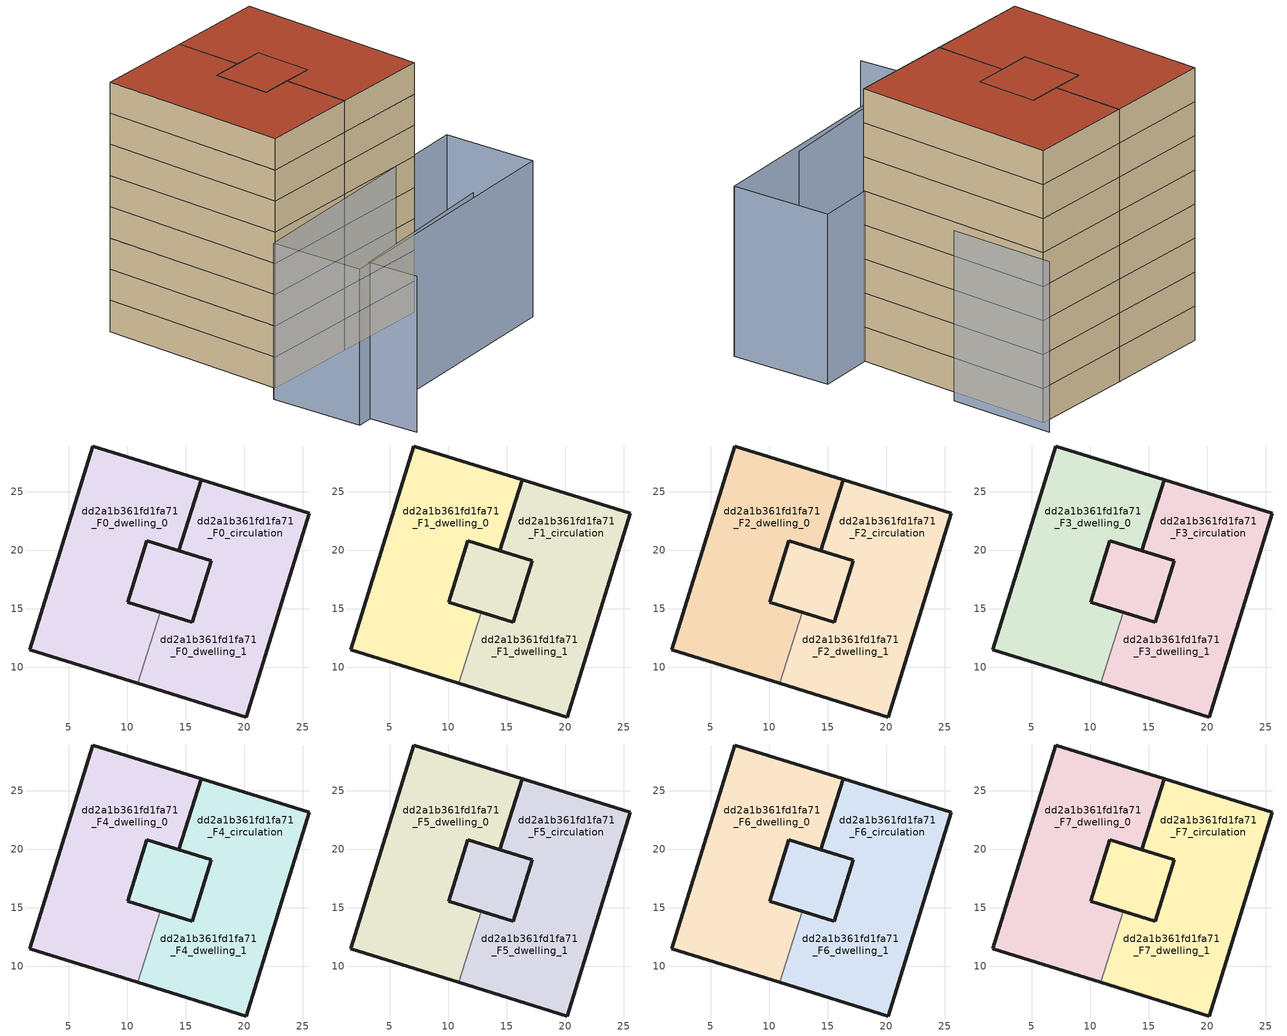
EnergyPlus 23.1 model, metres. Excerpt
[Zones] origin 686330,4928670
dd2a1b361fd1fa71_F0_dwelling_0
 floor ground (EU_floor_Construction): 17.2,19.08 15.58,13.85 10.03,15.57 11.65,20.8 14.42,19.94 z0; 16.31,26.03 14.42,19.94 11.65,20.8 10.03,15.57 12.81,14.71 10.92,8.62 1.67,11.48 7.07,28.9 z0
 wall outside (EU_wall_Construction): 12.81,14.71 10.03,15.57 11.65,20.8 14.42,19.94 16.31,26.03 7.07,28.9 1.67,11.48 10.92,8.62 z0:3
 wall to dd2a1b361fd1fa71_F0_dwelling_1 (EU_wall_Construction): 10.92,8.62 12.81,14.71 z0:3
dd2a1b361fd1fa71_F0_dwelling_1
 floor ground (EU_floor_Construction): 25.56,23.17 20.16,5.75 10.92,8.62 12.81,14.71 15.58,13.85 17.2,19.08 14.42,19.94 16.31,26.03 z0; 17.2,19.08 15.58,13.85 10.03,15.57 11.65,20.8 14.42,19.94 z0
 wall outside (EU_wall_Construction): 10.92,8.62 20.16,5.75 25.56,23.17 16.31,26.03 14.42,19.94 17.2,19.08 15.58,13.85 12.81,14.71 z0:3
dd2a1b361fd1fa71_F0_circulation
 floor ground (EU_floor_Construction): 17.2,19.08 15.58,13.85 10.03,15.57 11.65,20.8 14.42,19.94 z0; 16.31,26.03 14.42,19.94 11.65,20.8 10.03,15.57 12.81,14.71 10.92,8.62 1.67,11.48 7.07,28.9 z0; 25.56,23.17 20.16,5.75 10.92,8.62 12.81,14.71 15.58,13.85 17.2,19.08 14.42,19.94 16.31,26.03 z0
 wall outside (EU_wall_Construction): 15.58,13.85 17.2,19.08 11.65,20.8 10.03,15.57 15.58,13.85 z0:3
dd2a1b361fd1fa71_F1_dwelling_0
 floor outside (EU_floor_Construction): 16.31,26.03 14.42,19.94 11.65,20.8 10.03,15.57 12.81,14.71 10.92,8.62 1.67,11.48 7.07,28.9 z3; 17.2,19.08 15.58,13.85 10.03,15.57 11.65,20.8 14.42,19.94 z3
 wall outside (EU_wall_Construction): 12.81,14.71 10.03,15.57 11.65,20.8 14.42,19.94 16.31,26.03 7.07,28.9 1.67,11.48 10.92,8.62 z3:6
 wall to dd2a1b361fd1fa71_F1_dwelling_1 (EU_wall_Construction): 10.92,8.62 12.81,14.71 z3:6
dd2a1b361fd1fa71_F1_dwelling_1
 floor to dd2a1b361fd1fa71_F0_dwelling_1 (EU_floor_Construction): 25.56,23.17 20.16,5.75 10.92,8.62 12.81,14.71 15.58,13.85 17.2,19.08 14.42,19.94 16.31,26.03 z3; 17.2,19.08 16.57,17.06 15.58,13.85 10.03,15.57 11.65,20.8 14.42,19.94 z3
 wall outside (EU_wall_Construction): 10.92,8.62 20.16,5.75 25.56,23.17 16.31,26.03 14.42,19.94 17.2,19.08 15.58,13.85 12.81,14.71 z3:6
dd2a1b361fd1fa71_F1_circulation
 floor outside (EU_floor_Construction): 25.56,23.17 20.16,5.75 10.92,8.62 12.81,14.71 15.58,13.85 17.2,19.08 14.42,19.94 16.31,26.03 z3
 floor to dd2a1b361fd1fa71_F0_circulation (EU_floor_Construction): 17.2,19.08 15.58,13.85 10.03,15.57 11.65,20.8 14.42,19.94 z3; 16.31,26.03 14.42,19.94 11.65,20.8 10.03,15.57 12.81,14.71 10.92,8.62 1.67,11.48 7.07,28.9 z3
 wall outside (EU_wall_Construction): 15.58,13.85 17.2,19.08 11.65,20.8 10.03,15.57 15.58,13.85 z3:6
dd2a1b361fd1fa71_F2_dwelling_0
 floor outside (EU_floor_Construction): 16.31,26.03 14.42,19.94 11.65,20.8 10.03,15.57 12.81,14.71 10.92,8.62 1.67,11.48 7.07,28.9 z6; 17.2,19.08 15.58,13.85 10.03,15.57 11.65,20.8 14.42,19.94 z6
 wall outside (EU_wall_Construction): 12.81,14.71 10.03,15.57 11.65,20.8 14.42,19.94 16.31,26.03 7.07,28.9 1.67,11.48 10.92,8.62 z6:9
 wall to dd2a1b361fd1fa71_F2_dwelling_1 (EU_wall_Construction): 10.92,8.62 12.81,14.71 z6:9
dd2a1b361fd1fa71_F2_dwelling_1
 floor to dd2a1b361fd1fa71_F1_dwelling_1 (EU_floor_Construction): 25.56,23.17 20.16,5.75 10.92,8.62 12.81,14.71 15.58,13.85 17.2,19.08 14.42,19.94 16.31,26.03 z6; 17.2,19.08 16.57,17.06 15.58,13.85 10.03,15.57 11.65,20.8 14.42,19.94 z6
 wall outside (EU_wall_Construction): 10.92,8.62 20.16,5.75 25.56,23.17 16.31,26.03 14.42,19.94 17.2,19.08 15.58,13.85 12.81,14.71 z6:9
dd2a1b361fd1fa71_F2_circulation
 floor outside (EU_floor_Construction): 25.56,23.17 20.16,5.75 10.92,8.62 12.81,14.71 15.58,13.85 17.2,19.08 14.42,19.94 16.31,26.03 z6
 floor to dd2a1b361fd1fa71_F1_circulation (EU_floor_Construction): 17.2,19.08 15.58,13.85 10.03,15.57 11.65,20.8 14.42,19.94 z6; 16.31,26.03 14.42,19.94 11.65,20.8 10.03,15.57 12.81,14.71 10.92,8.62 1.67,11.48 7.07,28.9 z6
 wall outside (EU_wall_Construction): 15.58,13.85 17.2,19.08 11.65,20.8 10.03,15.57 15.58,13.85 z6:9
dd2a1b361fd1fa71_F3_dwelling_0
 floor outside (EU_floor_Construction): 16.31,26.03 14.42,19.94 11.65,20.8 10.03,15.57 12.81,14.71 10.92,8.62 1.67,11.48 7.07,28.9 z9; 17.2,19.08 15.58,13.85 10.03,15.57 11.65,20.8 14.42,19.94 z9
 wall outside (EU_wall_Construction): 12.81,14.71 10.03,15.57 11.65,20.8 14.42,19.94 16.31,26.03 7.07,28.9 1.67,11.48 10.92,8.62 z9:12
 wall to dd2a1b361fd1fa71_F3_dwelling_1 (EU_wall_Construction): 10.92,8.62 12.81,14.71 z9:12
dd2a1b361fd1fa71_F3_dwelling_1
 floor to dd2a1b361fd1fa71_F2_dwelling_1 (EU_floor_Construction): 25.56,23.17 20.16,5.75 10.92,8.62 12.81,14.71 15.58,13.85 17.2,19.08 14.42,19.94 16.31,26.03 z9; 17.2,19.08 16.57,17.06 15.58,13.85 10.03,15.57 11.65,20.8 14.42,19.94 z9
 wall outside (EU_wall_Construction): 10.92,8.62 20.16,5.75 25.56,23.17 16.31,26.03 14.42,19.94 17.2,19.08 15.58,13.85 12.81,14.71 z9:12
dd2a1b361fd1fa71_F3_circulation
 floor outside (EU_floor_Construction): 25.56,23.17 20.16,5.75 10.92,8.62 12.81,14.71 15.58,13.85 17.2,19.08 14.42,19.94 16.31,26.03 z9
 floor to dd2a1b361fd1fa71_F2_circulation (EU_floor_Construction): 17.2,19.08 15.58,13.85 10.03,15.57 11.65,20.8 14.42,19.94 z9; 16.31,26.03 14.42,19.94 11.65,20.8 10.03,15.57 12.81,14.71 10.92,8.62 1.67,11.48 7.07,28.9 z9
 wall outside (EU_wall_Construction): 15.58,13.85 17.2,19.08 11.65,20.8 10.03,15.57 15.58,13.85 z9:12
dd2a1b361fd1fa71_F4_dwelling_0
 floor outside (EU_floor_Construction): 16.31,26.03 14.42,19.94 11.65,20.8 10.03,15.57 12.81,14.71 10.92,8.62 1.67,11.48 7.07,28.9 z12; 17.2,19.08 15.58,13.85 10.03,15.57 11.65,20.8 14.42,19.94 z12
 wall outside (EU_wall_Construction): 12.81,14.71 10.03,15.57 11.65,20.8 14.42,19.94 16.31,26.03 7.07,28.9 1.67,11.48 10.92,8.62 z12:15
 wall to dd2a1b361fd1fa71_F4_dwelling_1 (EU_wall_Construction): 10.92,8.62 12.81,14.71 z12:15
dd2a1b361fd1fa71_F4_dwelling_1
 floor to dd2a1b361fd1fa71_F3_dwelling_1 (EU_floor_Construction): 25.56,23.17 20.16,5.75 10.92,8.62 12.81,14.71 15.58,13.85 17.2,19.08 14.42,19.94 16.31,26.03 z12; 17.2,19.08 16.57,17.06 15.58,13.85 10.03,15.57 11.65,20.8 14.42,19.94 z12
 wall outside (EU_wall_Construction): 10.92,8.62 20.16,5.75 25.56,23.17 16.31,26.03 14.42,19.94 17.2,19.08 15.58,13.85 12.81,14.71 z12:15
dd2a1b361fd1fa71_F4_circulation
 floor outside (EU_floor_Construction): 25.56,23.17 20.16,5.75 10.92,8.62 12.81,14.71 15.58,13.85 17.2,19.08 14.42,19.94 16.31,26.03 z12
 floor to dd2a1b361fd1fa71_F3_circulation (EU_floor_Construction): 17.2,19.08 15.58,13.85 10.03,15.57 11.65,20.8 14.42,19.94 z12; 16.31,26.03 14.42,19.94 11.65,20.8 10.03,15.57 12.81,14.71 10.92,8.62 1.67,11.48 7.07,28.9 z12
 wall outside (EU_wall_Construction): 15.58,13.85 17.2,19.08 11.65,20.8 10.03,15.57 15.58,13.85 z12:15
dd2a1b361fd1fa71_F5_dwelling_0
 floor outside (EU_floor_Construction): 16.31,26.03 14.42,19.94 11.65,20.8 10.03,15.57 12.81,14.71 10.92,8.62 1.67,11.48 7.07,28.9 z15; 17.2,19.08 15.58,13.85 10.03,15.57 11.65,20.8 14.42,19.94 z15
 wall outside (EU_wall_Construction): 12.81,14.71 10.03,15.57 11.65,20.8 14.42,19.94 16.31,26.03 7.07,28.9 1.67,11.48 10.92,8.62 z15:18
 wall to dd2a1b361fd1fa71_F5_dwelling_1 (EU_wall_Construction): 10.92,8.62 12.81,14.71 z15:18
dd2a1b361fd1fa71_F5_dwelling_1
 floor to dd2a1b361fd1fa71_F4_dwelling_1 (EU_floor_Construction): 25.56,23.17 20.16,5.75 10.92,8.62 12.81,14.71 15.58,13.85 17.2,19.08 14.42,19.94 16.31,26.03 z15; 17.2,19.08 16.57,17.06 15.58,13.85 10.03,15.57 11.65,20.8 14.42,19.94 z15
 wall outside (EU_wall_Construction): 10.92,8.62 20.16,5.75 25.56,23.17 16.31,26.03 14.42,19.94 17.2,19.08 15.58,13.85 12.81,14.71 z15:18
dd2a1b361fd1fa71_F5_circulation
 floor outside (EU_floor_Construction): 25.56,23.17 20.16,5.75 10.92,8.62 12.81,14.71 15.58,13.85 17.2,19.08 14.42,19.94 16.31,26.03 z15
 floor to dd2a1b361fd1fa71_F4_circulation (EU_floor_Construction): 17.2,19.08 15.58,13.85 10.03,15.57 11.65,20.8 14.42,19.94 z15; 16.31,26.03 14.42,19.94 11.65,20.8 10.03,15.57 12.81,14.71 10.92,8.62 1.67,11.48 7.07,28.9 z15
 wall outside (EU_wall_Construction): 15.58,13.85 17.2,19.08 11.65,20.8 10.03,15.57 15.58,13.85 z15:18
dd2a1b361fd1fa71_F6_dwelling_0
 floor outside (EU_floor_Construction): 16.31,26.03 14.42,19.94 11.65,20.8 10.03,15.57 12.81,14.71 10.92,8.62 1.67,11.48 7.07,28.9 z18; 17.2,19.08 15.58,13.85 10.03,15.57 11.65,20.8 14.42,19.94 z18
 wall outside (EU_wall_Construction): 12.81,14.71 10.03,15.57 11.65,20.8 14.42,19.94 16.31,26.03 7.07,28.9 1.67,11.48 10.92,8.62 z18:21
 wall to dd2a1b361fd1fa71_F6_dwelling_1 (EU_wall_Construction): 10.92,8.62 12.81,14.71 z18:21
dd2a1b361fd1fa71_F6_dwelling_1
 floor to dd2a1b361fd1fa71_F5_dwelling_1 (EU_floor_Construction): 25.56,23.17 20.16,5.75 10.92,8.62 12.81,14.71 15.58,13.85 17.2,19.08 14.42,19.94 16.31,26.03 z18; 17.2,19.08 16.57,17.06 15.58,13.85 10.03,15.57 11.65,20.8 14.42,19.94 z18
 wall outside (EU_wall_Construction): 10.92,8.62 20.16,5.75 25.56,23.17 16.31,26.03 14.42,19.94 17.2,19.08 15.58,13.85 12.81,14.71 z18:21
dd2a1b361fd1fa71_F6_circulation
 floor outside (EU_floor_Construction): 25.56,23.17 20.16,5.75 10.92,8.62 12.81,14.71 15.58,13.85 17.2,19.08 14.42,19.94 16.31,26.03 z18
 floor to dd2a1b361fd1fa71_F5_circulation (EU_floor_Construction): 17.2,19.08 15.58,13.85 10.03,15.57 11.65,20.8 14.42,19.94 z18; 16.31,26.03 14.42,19.94 11.65,20.8 10.03,15.57 12.81,14.71 10.92,8.62 1.67,11.48 7.07,28.9 z18
 wall outside (EU_wall_Construction): 15.58,13.85 17.2,19.08 11.65,20.8 10.03,15.57 15.58,13.85 z18:21
dd2a1b361fd1fa71_F7_dwelling_0
 floor outside (EU_floor_Construction): 16.31,26.03 14.42,19.94 11.65,20.8 10.03,15.57 12.81,14.71 10.92,8.62 1.67,11.48 7.07,28.9 z21; 17.2,19.08 15.58,13.85 10.03,15.57 11.65,20.8 14.42,19.94 z21
 wall outside (EU_wall_Construction): 12.81,14.71 10.03,15.57 11.65,20.8 14.42,19.94 16.31,26.03 7.07,28.9 1.67,11.48 10.92,8.62 z21:24
 wall to dd2a1b361fd1fa71_F7_dwelling_1 (EU_wall_Construction): 10.92,8.62 12.81,14.71 z21:24
 roof outside (EU_roof_Construction): 10.92,8.62 12.81,14.71 10.03,15.57 11.65,20.8 14.42,19.94 16.31,26.03 7.07,28.9 1.67,11.48 z24; 15.58,13.85 17.2,19.08 14.42,19.94 11.65,20.8 10.03,15.57 z24
dd2a1b361fd1fa71_F7_dwelling_1
 floor to dd2a1b361fd1fa71_F6_dwelling_1 (EU_floor_Construction): 25.56,23.17 20.16,5.75 10.92,8.62 12.81,14.71 15.58,13.85 17.2,19.08 14.42,19.94 16.31,26.03 z21; 17.2,19.08 16.57,17.06 15.58,13.85 10.03,15.57 11.65,20.8 14.42,19.94 z21
 wall outside (EU_wall_Construction): 10.92,8.62 20.16,5.75 25.56,23.17 16.31,26.03 14.42,19.94 17.2,19.08 15.58,13.85 12.81,14.71 z21:24
 roof outside (EU_roof_Construction): 20.16,5.75 25.56,23.17 16.31,26.03 14.42,19.94 17.2,19.08 15.58,13.85 12.81,14.71 10.92,8.62 z24; 15.58,13.85 17.2,19.08 14.42,19.94 11.65,20.8 10.03,15.57 z24
dd2a1b361fd1fa71_F7_circulation
 floor outside (EU_floor_Construction): 25.56,23.17 20.16,5.75 10.92,8.62 12.81,14.71 15.58,13.85 17.2,19.08 14.42,19.94 16.31,26.03 z21
 floor to dd2a1b361fd1fa71_F6_circulation (EU_floor_Construction): 17.2,19.08 15.58,13.85 10.03,15.57 11.65,20.8 14.42,19.94 z21; 16.31,26.03 14.42,19.94 11.65,20.8 10.03,15.57 12.81,14.71 10.92,8.62 1.67,11.48 7.07,28.9 z21
 wall outside (EU_wall_Construction): 15.58,13.85 17.2,19.08 11.65,20.8 10.03,15.57 15.58,13.85 z21:24
 roof outside (EU_roof_Construction): 10.92,8.62 12.81,14.71 10.03,15.57 11.65,20.8 14.42,19.94 16.31,26.03 7.07,28.9 1.67,11.48 z24; 15.58,13.85 17.2,19.08 14.42,19.94 11.65,20.8 10.03,15.57 z24; 20.16,5.75 25.56,23.17 16.31,26.03 14.42,19.94 17.2,19.08 15.58,13.85 12.81,14.71 10.92,8.62 z24
shading: 24.36,15.12 26.93,24.21 / -1.99,-3.08 -0.96,1.77 / -0.96,1.77 15.24,-1.65 / -0.34,10.83 25.19,4.67 / 25.19,4.67 23.06,-4.15 / 23.06,-4.15 -2.47,2.01 / -2.47,2.01 -0.34,10.83 z0:15
[Building]
EU S2 Campaign: North Axis=0; Terrain=City; Solar Distribution=FullExterior
[Site:Location]
Bologna: Latitude=44.5; Longitude=11.25; Time Zone=1; Elevation=37
[SizingPeriod:WeatherFileDays]
AnnualSizingPeriod: Begin Month=1; Begin Day of Month=1; End Month=12; End Day of Month=31; Day of Week for Start Day=Monday; Use Weather File Daylight Saving Period=No; Use Weather File Rain and Snow Indicators=No
[MATERIAL]
EU_InternalMass_Material: Roughness=MediumRough; Thickness=0.1; Conductivity=1; Density=1800; Specific Heat=900; Thermal Absorptance=0.9; Solar Absorptance=0.7; Visible Absorptance=0.7
[MATERIAL:NOMASS] Roughness=MediumRough; Thermal Absorptance=0.9; Solar Absorptance=0.7; Visible Absorptance=0.7
Name | Thermal Resistance
EU_wall_NoMass | 0.905828
EU_roof_NoMass | 0.37593
EU_floor_NoMass | 0.67114
[CONSTRUCTION]
EU_wall_Construction: EU_wall_NoMass
EU_roof_Construction: EU_roof_NoMass
EU_floor_Construction: EU_floor_NoMass
EU_InternalMass_Construction: EU_InternalMass_Material
[ZONE] Type=1; Multiplier=1; Ceiling Height=autocalculate; Floor Area=autocalculate; Part of Total Floor Area=Yes
Name | Volume
dd2a1b361fd1fa71_F0_dwelling_0; dd2a1b361fd1fa71_F1_dwelling_0; dd2a1b361fd1fa71_F2_dwelling_0; dd2a1b361fd1fa71_F3_dwelling_0; dd2a1b361fd1fa71_F4_dwelling_0; dd2a1b361fd1fa71_F5_dwelling_0; dd2a1b361fd1fa71_F6_dwelling_0; dd2a1b361fd1fa71_F7_dwelling_0 | 576.95
dd2a1b361fd1fa71_F0_dwelling_1; dd2a1b361fd1fa71_F1_dwelling_1; dd2a1b361fd1fa71_F2_dwelling_1; dd2a1b361fd1fa71_F3_dwelling_1; dd2a1b361fd1fa71_F4_dwelling_1; dd2a1b361fd1fa71_F5_dwelling_1; dd2a1b361fd1fa71_F6_dwelling_1; dd2a1b361fd1fa71_F7_dwelling_1 | 576.951
dd2a1b361fd1fa71_F0_circulation; dd2a1b361fd1fa71_F1_circulation; dd2a1b361fd1fa71_F2_circulation; dd2a1b361fd1fa71_F3_circulation; dd2a1b361fd1fa71_F4_circulation; dd2a1b361fd1fa71_F5_circulation; dd2a1b361fd1fa71_F6_circulation; dd2a1b361fd1fa71_F7_circulation | 1058.62
[INTERNALMASS] Construction=EU_InternalMass_Construction; Surface Area=160.558
Name | Zone or ZoneList
dd2a1b361fd1fa71_F0_dwelling_0_EU_InternalMass | dd2a1b361fd1fa71_F0_dwelling_0
dd2a1b361fd1fa71_F0_dwelling_1_EU_InternalMass | dd2a1b361fd1fa71_F0_dwelling_1
dd2a1b361fd1fa71_F1_dwelling_0_EU_InternalMass | dd2a1b361fd1fa71_F1_dwelling_0
dd2a1b361fd1fa71_F1_dwelling_1_EU_InternalMass | dd2a1b361fd1fa71_F1_dwelling_1
dd2a1b361fd1fa71_F2_dwelling_0_EU_InternalMass | dd2a1b361fd1fa71_F2_dwelling_0
dd2a1b361fd1fa71_F2_dwelling_1_EU_InternalMass | dd2a1b361fd1fa71_F2_dwelling_1
dd2a1b361fd1fa71_F3_dwelling_0_EU_InternalMass | dd2a1b361fd1fa71_F3_dwelling_0
dd2a1b361fd1fa71_F3_dwelling_1_EU_InternalMass | dd2a1b361fd1fa71_F3_dwelling_1
dd2a1b361fd1fa71_F4_dwelling_0_EU_InternalMass | dd2a1b361fd1fa71_F4_dwelling_0
dd2a1b361fd1fa71_F4_dwelling_1_EU_InternalMass | dd2a1b361fd1fa71_F4_dwelling_1
dd2a1b361fd1fa71_F5_dwelling_0_EU_InternalMass | dd2a1b361fd1fa71_F5_dwelling_0
dd2a1b361fd1fa71_F5_dwelling_1_EU_InternalMass | dd2a1b361fd1fa71_F5_dwelling_1
dd2a1b361fd1fa71_F6_dwelling_0_EU_InternalMass | dd2a1b361fd1fa71_F6_dwelling_0
dd2a1b361fd1fa71_F6_dwelling_1_EU_InternalMass | dd2a1b361fd1fa71_F6_dwelling_1
dd2a1b361fd1fa71_F7_dwelling_0_EU_InternalMass | dd2a1b361fd1fa71_F7_dwelling_0
dd2a1b361fd1fa71_F7_dwelling_1_EU_InternalMass | dd2a1b361fd1fa71_F7_dwelling_1
[OTHEREQUIPMENT] Fuel Type=Electricity; Design Level Calculation Method=Watts/Area; Power per Zone Floor Area=1; Fraction Latent=0; Fraction Radiant=0; Fraction Lost=0; Carbon Dioxide Generation Rate=0; EndUse Subcategory=EU_Step8_InternalGains
Name | Zone or ZoneList or Space or SpaceList | Schedule
EU_Step8_InternalGain_dd2a1b361fd1fa71_F0_dwelling_0_f000 | dd2a1b361fd1fa71_F0_dwelling_0 | EU_Step8_GainSchedule_dd2a1b361fd1fa71_F0_dwelling_0_f000
EU_Step8_InternalGain_dd2a1b361fd1fa71_F0_dwelling_1_f000 | dd2a1b361fd1fa71_F0_dwelling_1 | EU_Step8_GainSchedule_dd2a1b361fd1fa71_F0_dwelling_1_f000
EU_Step8_InternalGain_dd2a1b361fd1fa71_F1_dwelling_0_f000 | dd2a1b361fd1fa71_F1_dwelling_0 | EU_Step8_GainSchedule_dd2a1b361fd1fa71_F1_dwelling_0_f000
EU_Step8_InternalGain_dd2a1b361fd1fa71_F1_dwelling_1_f000 | dd2a1b361fd1fa71_F1_dwelling_1 | EU_Step8_GainSchedule_dd2a1b361fd1fa71_F1_dwelling_1_f000
EU_Step8_InternalGain_dd2a1b361fd1fa71_F2_dwelling_0_f000 | dd2a1b361fd1fa71_F2_dwelling_0 | EU_Step8_GainSchedule_dd2a1b361fd1fa71_F2_dwelling_0_f000
EU_Step8_InternalGain_dd2a1b361fd1fa71_F2_dwelling_1_f000 | dd2a1b361fd1fa71_F2_dwelling_1 | EU_Step8_GainSchedule_dd2a1b361fd1fa71_F2_dwelling_1_f000
EU_Step8_InternalGain_dd2a1b361fd1fa71_F3_dwelling_0_f000 | dd2a1b361fd1fa71_F3_dwelling_0 | EU_Step8_GainSchedule_dd2a1b361fd1fa71_F3_dwelling_0_f000
EU_Step8_InternalGain_dd2a1b361fd1fa71_F3_dwelling_1_f000 | dd2a1b361fd1fa71_F3_dwelling_1 | EU_Step8_GainSchedule_dd2a1b361fd1fa71_F3_dwelling_1_f000
EU_Step8_InternalGain_dd2a1b361fd1fa71_F4_dwelling_0_f000 | dd2a1b361fd1fa71_F4_dwelling_0 | EU_Step8_GainSchedule_dd2a1b361fd1fa71_F4_dwelling_0_f000
EU_Step8_InternalGain_dd2a1b361fd1fa71_F4_dwelling_1_f000 | dd2a1b361fd1fa71_F4_dwelling_1 | EU_Step8_GainSchedule_dd2a1b361fd1fa71_F4_dwelling_1_f000
EU_Step8_InternalGain_dd2a1b361fd1fa71_F5_dwelling_0_f000 | dd2a1b361fd1fa71_F5_dwelling_0 | EU_Step8_GainSchedule_dd2a1b361fd1fa71_F5_dwelling_0_f000
EU_Step8_InternalGain_dd2a1b361fd1fa71_F5_dwelling_1_f000 | dd2a1b361fd1fa71_F5_dwelling_1 | EU_Step8_GainSchedule_dd2a1b361fd1fa71_F5_dwelling_1_f000
EU_Step8_InternalGain_dd2a1b361fd1fa71_F6_dwelling_0_f000 | dd2a1b361fd1fa71_F6_dwelling_0 | EU_Step8_GainSchedule_dd2a1b361fd1fa71_F6_dwelling_0_f000
EU_Step8_InternalGain_dd2a1b361fd1fa71_F6_dwelling_1_f000 | dd2a1b361fd1fa71_F6_dwelling_1 | EU_Step8_GainSchedule_dd2a1b361fd1fa71_F6_dwelling_1_f000
EU_Step8_InternalGain_dd2a1b361fd1fa71_F7_dwelling_0_f000 | dd2a1b361fd1fa71_F7_dwelling_0 | EU_Step8_GainSchedule_dd2a1b361fd1fa71_F7_dwelling_0_f000
EU_Step8_InternalGain_dd2a1b361fd1fa71_F7_dwelling_1_f000 | dd2a1b361fd1fa71_F7_dwelling_1 | EU_Step8_GainSchedule_dd2a1b361fd1fa71_F7_dwelling_1_f000
[ZONEINFILTRATION:DESIGNFLOWRATE] Schedule=EU_AlwaysOn; Design Flow Rate Calculation Method=Flow/Area; Flow Rate per Floor Area=0.0005; Constant Term Coefficient=1; Temperature Term Coefficient=0; Velocity Term Coefficient=0; Velocity Squared Term Coefficient=0
Name | Zone or ZoneList or Space or SpaceList
EU_Circulation_Infiltration_dd2a1b361fd1fa71_F0_circulation | dd2a1b361fd1fa71_F0_circulation
EU_Circulation_Infiltration_dd2a1b361fd1fa71_F1_circulation | dd2a1b361fd1fa71_F1_circulation
EU_Circulation_Infiltration_dd2a1b361fd1fa71_F2_circulation | dd2a1b361fd1fa71_F2_circulation
EU_Circulation_Infiltration_dd2a1b361fd1fa71_F3_circulation | dd2a1b361fd1fa71_F3_circulation
EU_Circulation_Infiltration_dd2a1b361fd1fa71_F4_circulation | dd2a1b361fd1fa71_F4_circulation
EU_Circulation_Infiltration_dd2a1b361fd1fa71_F5_circulation | dd2a1b361fd1fa71_F5_circulation
EU_Circulation_Infiltration_dd2a1b361fd1fa71_F6_circulation | dd2a1b361fd1fa71_F6_circulation
EU_Circulation_Infiltration_dd2a1b361fd1fa71_F7_circulation | dd2a1b361fd1fa71_F7_circulation
[ZONEVENTILATION:DESIGNFLOWRATE] Schedule=EU_AlwaysOn; Design Flow Rate Calculation Method=AirChanges/Hour; Air Changes per Hour=0.73129; Ventilation Type=Natural; Fan Pressure Rise=0; Fan Total Efficiency=1; Constant Term Coefficient=1; Temperature Term Coefficient=0; Velocity Term Coefficient=0; Velocity Squared Term Coefficient=0; Minimum Indoor Temperature=-100; Maximum Indoor Temperature=100; Delta Temperature=-100; Minimum Outdoor Temperature=-100; Maximum Outdoor Temperature=100; Maximum Wind Speed=40
Name | Zone or ZoneList or Space or SpaceList
EU_ConstantAir_dd2a1b361fd1fa71_F0_dwelling_0 | dd2a1b361fd1fa71_F0_dwelling_0
EU_ConstantAir_dd2a1b361fd1fa71_F0_dwelling_1 | dd2a1b361fd1fa71_F0_dwelling_1
EU_ConstantAir_dd2a1b361fd1fa71_F1_dwelling_0 | dd2a1b361fd1fa71_F1_dwelling_0
EU_ConstantAir_dd2a1b361fd1fa71_F1_dwelling_1 | dd2a1b361fd1fa71_F1_dwelling_1
EU_ConstantAir_dd2a1b361fd1fa71_F2_dwelling_0 | dd2a1b361fd1fa71_F2_dwelling_0
EU_ConstantAir_dd2a1b361fd1fa71_F2_dwelling_1 | dd2a1b361fd1fa71_F2_dwelling_1
EU_ConstantAir_dd2a1b361fd1fa71_F3_dwelling_0 | dd2a1b361fd1fa71_F3_dwelling_0
EU_ConstantAir_dd2a1b361fd1fa71_F3_dwelling_1 | dd2a1b361fd1fa71_F3_dwelling_1
EU_ConstantAir_dd2a1b361fd1fa71_F4_dwelling_0 | dd2a1b361fd1fa71_F4_dwelling_0
EU_ConstantAir_dd2a1b361fd1fa71_F4_dwelling_1 | dd2a1b361fd1fa71_F4_dwelling_1
EU_ConstantAir_dd2a1b361fd1fa71_F5_dwelling_0 | dd2a1b361fd1fa71_F5_dwelling_0
EU_ConstantAir_dd2a1b361fd1fa71_F5_dwelling_1 | dd2a1b361fd1fa71_F5_dwelling_1
EU_ConstantAir_dd2a1b361fd1fa71_F6_dwelling_0 | dd2a1b361fd1fa71_F6_dwelling_0
EU_ConstantAir_dd2a1b361fd1fa71_F6_dwelling_1 | dd2a1b361fd1fa71_F6_dwelling_1
EU_ConstantAir_dd2a1b361fd1fa71_F7_dwelling_0 | dd2a1b361fd1fa71_F7_dwelling_0
EU_ConstantAir_dd2a1b361fd1fa71_F7_dwelling_1 | dd2a1b361fd1fa71_F7_dwelling_1
[HVACTEMPLATE:THERMOSTAT] Constant Heating Setpoint=20; Constant Cooling Setpoint=50
EU_HeatOnly_dd2a1b361fd1fa71_F0_dwelling_0; EU_HeatOnly_dd2a1b361fd1fa71_F0_dwelling_1; EU_HeatOnly_dd2a1b361fd1fa71_F1_dwelling_0; EU_HeatOnly_dd2a1b361fd1fa71_F1_dwelling_1; EU_HeatOnly_dd2a1b361fd1fa71_F2_dwelling_0; EU_HeatOnly_dd2a1b361fd1fa71_F2_dwelling_1; EU_HeatOnly_dd2a1b361fd1fa71_F3_dwelling_0; EU_HeatOnly_dd2a1b361fd1fa71_F3_dwelling_1; EU_HeatOnly_dd2a1b361fd1fa71_F4_dwelling_0; EU_HeatOnly_dd2a1b361fd1fa71_F4_dwelling_1; EU_HeatOnly_dd2a1b361fd1fa71_F5_dwelling_0; EU_HeatOnly_dd2a1b361fd1fa71_F5_dwelling_1; EU_HeatOnly_dd2a1b361fd1fa71_F6_dwelling_0; EU_HeatOnly_dd2a1b361fd1fa71_F6_dwelling_1; EU_HeatOnly_dd2a1b361fd1fa71_F7_dwelling_0; EU_HeatOnly_dd2a1b361fd1fa71_F7_dwelling_1
[HVACTEMPLATE:ZONE:IDEALLOADSAIRSYSTEM] System Availability Schedule=EU_AlwaysOn; Maximum Heating Supply Air Temperature=50; Minimum Cooling Supply Air Temperature=13; Maximum Heating Supply Air Humidity Ratio=0.0156; Minimum Cooling Supply Air Humidity Ratio=0.0077; Heating Limit=NoLimit; Cooling Limit=NoLimit; Heating Availability Schedule=EU_AlwaysOn; Cooling Availability Schedule=EU_CoolingOff; Dehumidification Control Type=ConstantSensibleHeatRatio; Cooling Sensible Heat Ratio=0.7; Dehumidification Setpoint=60; Humidification Control Type=None; Humidification Setpoint=30; Outdoor Air Method=None; Outdoor Air Flow Rate per Person=0.00944; Outdoor Air Flow Rate per Zone Floor Area=0; Outdoor Air Flow Rate per Zone=0; Demand Controlled Ventilation Type=None; Outdoor Air Economizer Type=NoEconomizer; Heat Recovery Type=None; Sensible Heat Recovery Effectiveness=0.7; Latent Heat Recovery Effectiveness=0.65
Name | Template Thermostat
dd2a1b361fd1fa71_F0_dwelling_0 | EU_HeatOnly_dd2a1b361fd1fa71_F0_dwelling_0
dd2a1b361fd1fa71_F0_dwelling_1 | EU_HeatOnly_dd2a1b361fd1fa71_F0_dwelling_1
dd2a1b361fd1fa71_F1_dwelling_0 | EU_HeatOnly_dd2a1b361fd1fa71_F1_dwelling_0
dd2a1b361fd1fa71_F1_dwelling_1 | EU_HeatOnly_dd2a1b361fd1fa71_F1_dwelling_1
dd2a1b361fd1fa71_F2_dwelling_0 | EU_HeatOnly_dd2a1b361fd1fa71_F2_dwelling_0
dd2a1b361fd1fa71_F2_dwelling_1 | EU_HeatOnly_dd2a1b361fd1fa71_F2_dwelling_1
dd2a1b361fd1fa71_F3_dwelling_0 | EU_HeatOnly_dd2a1b361fd1fa71_F3_dwelling_0
dd2a1b361fd1fa71_F3_dwelling_1 | EU_HeatOnly_dd2a1b361fd1fa71_F3_dwelling_1
dd2a1b361fd1fa71_F4_dwelling_0 | EU_HeatOnly_dd2a1b361fd1fa71_F4_dwelling_0
dd2a1b361fd1fa71_F4_dwelling_1 | EU_HeatOnly_dd2a1b361fd1fa71_F4_dwelling_1
dd2a1b361fd1fa71_F5_dwelling_0 | EU_HeatOnly_dd2a1b361fd1fa71_F5_dwelling_0
dd2a1b361fd1fa71_F5_dwelling_1 | EU_HeatOnly_dd2a1b361fd1fa71_F5_dwelling_1
dd2a1b361fd1fa71_F6_dwelling_0 | EU_HeatOnly_dd2a1b361fd1fa71_F6_dwelling_0
dd2a1b361fd1fa71_F6_dwelling_1 | EU_HeatOnly_dd2a1b361fd1fa71_F6_dwelling_1
dd2a1b361fd1fa71_F7_dwelling_0 | EU_HeatOnly_dd2a1b361fd1fa71_F7_dwelling_0
dd2a1b361fd1fa71_F7_dwelling_1 | EU_HeatOnly_dd2a1b361fd1fa71_F7_dwelling_1
[SIZING:ZONE] Zone Cooling Design Supply Air Temperature Input Method=SupplyAirTemperature; Zone Cooling Design Supply Air Temperature=13; Zone Heating Design Supply Air Temperature Input Method=SupplyAirTemperature; Zone Heating Design Supply Air Temperature=50; Zone Cooling Design Supply Air Humidity Ratio=0.008; Zone Heating Design Supply Air Humidity Ratio=0.008; Cooling Design Air Flow Method=DesignDay; Cooling Design Air Flow Rate=0; Cooling Minimum Air Flow per Zone Floor Area=0.000762; Cooling Minimum Air Flow=0; Cooling Minimum Air Flow Fraction=0.2; Heating Design Air Flow Method=DesignDay; Heating Design Air Flow Rate=0; Heating Maximum Air Flow per Zone Floor Area=0.002032; Heating Maximum Air Flow=0.141576; Heating Maximum Air Flow Fraction=0.3; Account for Dedicated Outdoor Air System=No; Dedicated Outdoor Air System Control Strategy=NeutralSupplyAir; Dedicated Outdoor Air Low Setpoint Temperature for Design=autosize; Dedicated Outdoor Air High Setpoint Temperature for Design=autosize; Zone Load Sizing Method=Sensible Load Only No Latent Load; Zone Latent Cooling Design Supply Air Humidity Ratio Input Method=HumidityRatioDifference; Zone Cooling Design Supply Air Humidity Ratio Difference=0.005; Zone Latent Heating Design Supply Air Humidity Ratio Input Method=HumidityRatioDifference; Zone Humidification Design Supply Air Humidity Ratio Difference=0.005
dd2a1b361fd1fa71_F0_dwelling_0; dd2a1b361fd1fa71_F0_dwelling_1; dd2a1b361fd1fa71_F1_dwelling_0; dd2a1b361fd1fa71_F1_dwelling_1; dd2a1b361fd1fa71_F2_dwelling_0; dd2a1b361fd1fa71_F2_dwelling_1; dd2a1b361fd1fa71_F3_dwelling_0; dd2a1b361fd1fa71_F3_dwelling_1; dd2a1b361fd1fa71_F4_dwelling_0; dd2a1b361fd1fa71_F4_dwelling_1; dd2a1b361fd1fa71_F5_dwelling_0; dd2a1b361fd1fa71_F5_dwelling_1; dd2a1b361fd1fa71_F6_dwelling_0; dd2a1b361fd1fa71_F6_dwelling_1; dd2a1b361fd1fa71_F7_dwelling_0; dd2a1b361fd1fa71_F7_dwelling_1
[SCHEDULE:CONSTANT]
Name | Hourly Value
EU_AlwaysOn | 1
EU_CoolingOff | 0
[SCHEDULE:FILE] Column Number=1; Rows to Skip at Top=0; Number of Hours of Data=8760; Column Separator=Comma; Interpolate to Timestep=No; Minutes per Item=60; Adjust Schedule for Daylight Savings=Yes
Name | File
EU_Step8_GainSchedule_dd2a1b361fd1fa71_F0_dwelling_0_f000 | ../../schedules/dd2a1b361fd1fa71/dd2a1b361fd1fa71_F0_dwelling_0_f000_gain.csv
EU_Step8_GainSchedule_dd2a1b361fd1fa71_F0_dwelling_1_f000 | ../../schedules/dd2a1b361fd1fa71/dd2a1b361fd1fa71_F0_dwelling_1_f000_gain.csv
EU_Step8_GainSchedule_dd2a1b361fd1fa71_F1_dwelling_0_f000 | ../../schedules/dd2a1b361fd1fa71/dd2a1b361fd1fa71_F1_dwelling_0_f000_gain.csv
EU_Step8_GainSchedule_dd2a1b361fd1fa71_F1_dwelling_1_f000 | ../../schedules/dd2a1b361fd1fa71/dd2a1b361fd1fa71_F1_dwelling_1_f000_gain.csv
EU_Step8_GainSchedule_dd2a1b361fd1fa71_F2_dwelling_0_f000 | ../../schedules/dd2a1b361fd1fa71/dd2a1b361fd1fa71_F2_dwelling_0_f000_gain.csv
EU_Step8_GainSchedule_dd2a1b361fd1fa71_F2_dwelling_1_f000 | ../../schedules/dd2a1b361fd1fa71/dd2a1b361fd1fa71_F2_dwelling_1_f000_gain.csv
EU_Step8_GainSchedule_dd2a1b361fd1fa71_F3_dwelling_0_f000 | ../../schedules/dd2a1b361fd1fa71/dd2a1b361fd1fa71_F3_dwelling_0_f000_gain.csv
EU_Step8_GainSchedule_dd2a1b361fd1fa71_F3_dwelling_1_f000 | ../../schedules/dd2a1b361fd1fa71/dd2a1b361fd1fa71_F3_dwelling_1_f000_gain.csv
EU_Step8_GainSchedule_dd2a1b361fd1fa71_F4_dwelling_0_f000 | ../../schedules/dd2a1b361fd1fa71/dd2a1b361fd1fa71_F4_dwelling_0_f000_gain.csv
EU_Step8_GainSchedule_dd2a1b361fd1fa71_F4_dwelling_1_f000 | ../../schedules/dd2a1b361fd1fa71/dd2a1b361fd1fa71_F4_dwelling_1_f000_gain.csv
EU_Step8_GainSchedule_dd2a1b361fd1fa71_F5_dwelling_0_f000 | ../../schedules/dd2a1b361fd1fa71/dd2a1b361fd1fa71_F5_dwelling_0_f000_gain.csv
EU_Step8_GainSchedule_dd2a1b361fd1fa71_F5_dwelling_1_f000 | ../../schedules/dd2a1b361fd1fa71/dd2a1b361fd1fa71_F5_dwelling_1_f000_gain.csv
EU_Step8_GainSchedule_dd2a1b361fd1fa71_F6_dwelling_0_f000 | ../../schedules/dd2a1b361fd1fa71/dd2a1b361fd1fa71_F6_dwelling_0_f000_gain.csv
EU_Step8_GainSchedule_dd2a1b361fd1fa71_F6_dwelling_1_f000 | ../../schedules/dd2a1b361fd1fa71/dd2a1b361fd1fa71_F6_dwelling_1_f000_gain.csv
EU_Step8_GainSchedule_dd2a1b361fd1fa71_F7_dwelling_0_f000 | ../../schedules/dd2a1b361fd1fa71/dd2a1b361fd1fa71_F7_dwelling_0_f000_gain.csv
EU_Step8_GainSchedule_dd2a1b361fd1fa71_F7_dwelling_1_f000 | ../../schedules/dd2a1b361fd1fa71/dd2a1b361fd1fa71_F7_dwelling_1_f000_gain.csv
